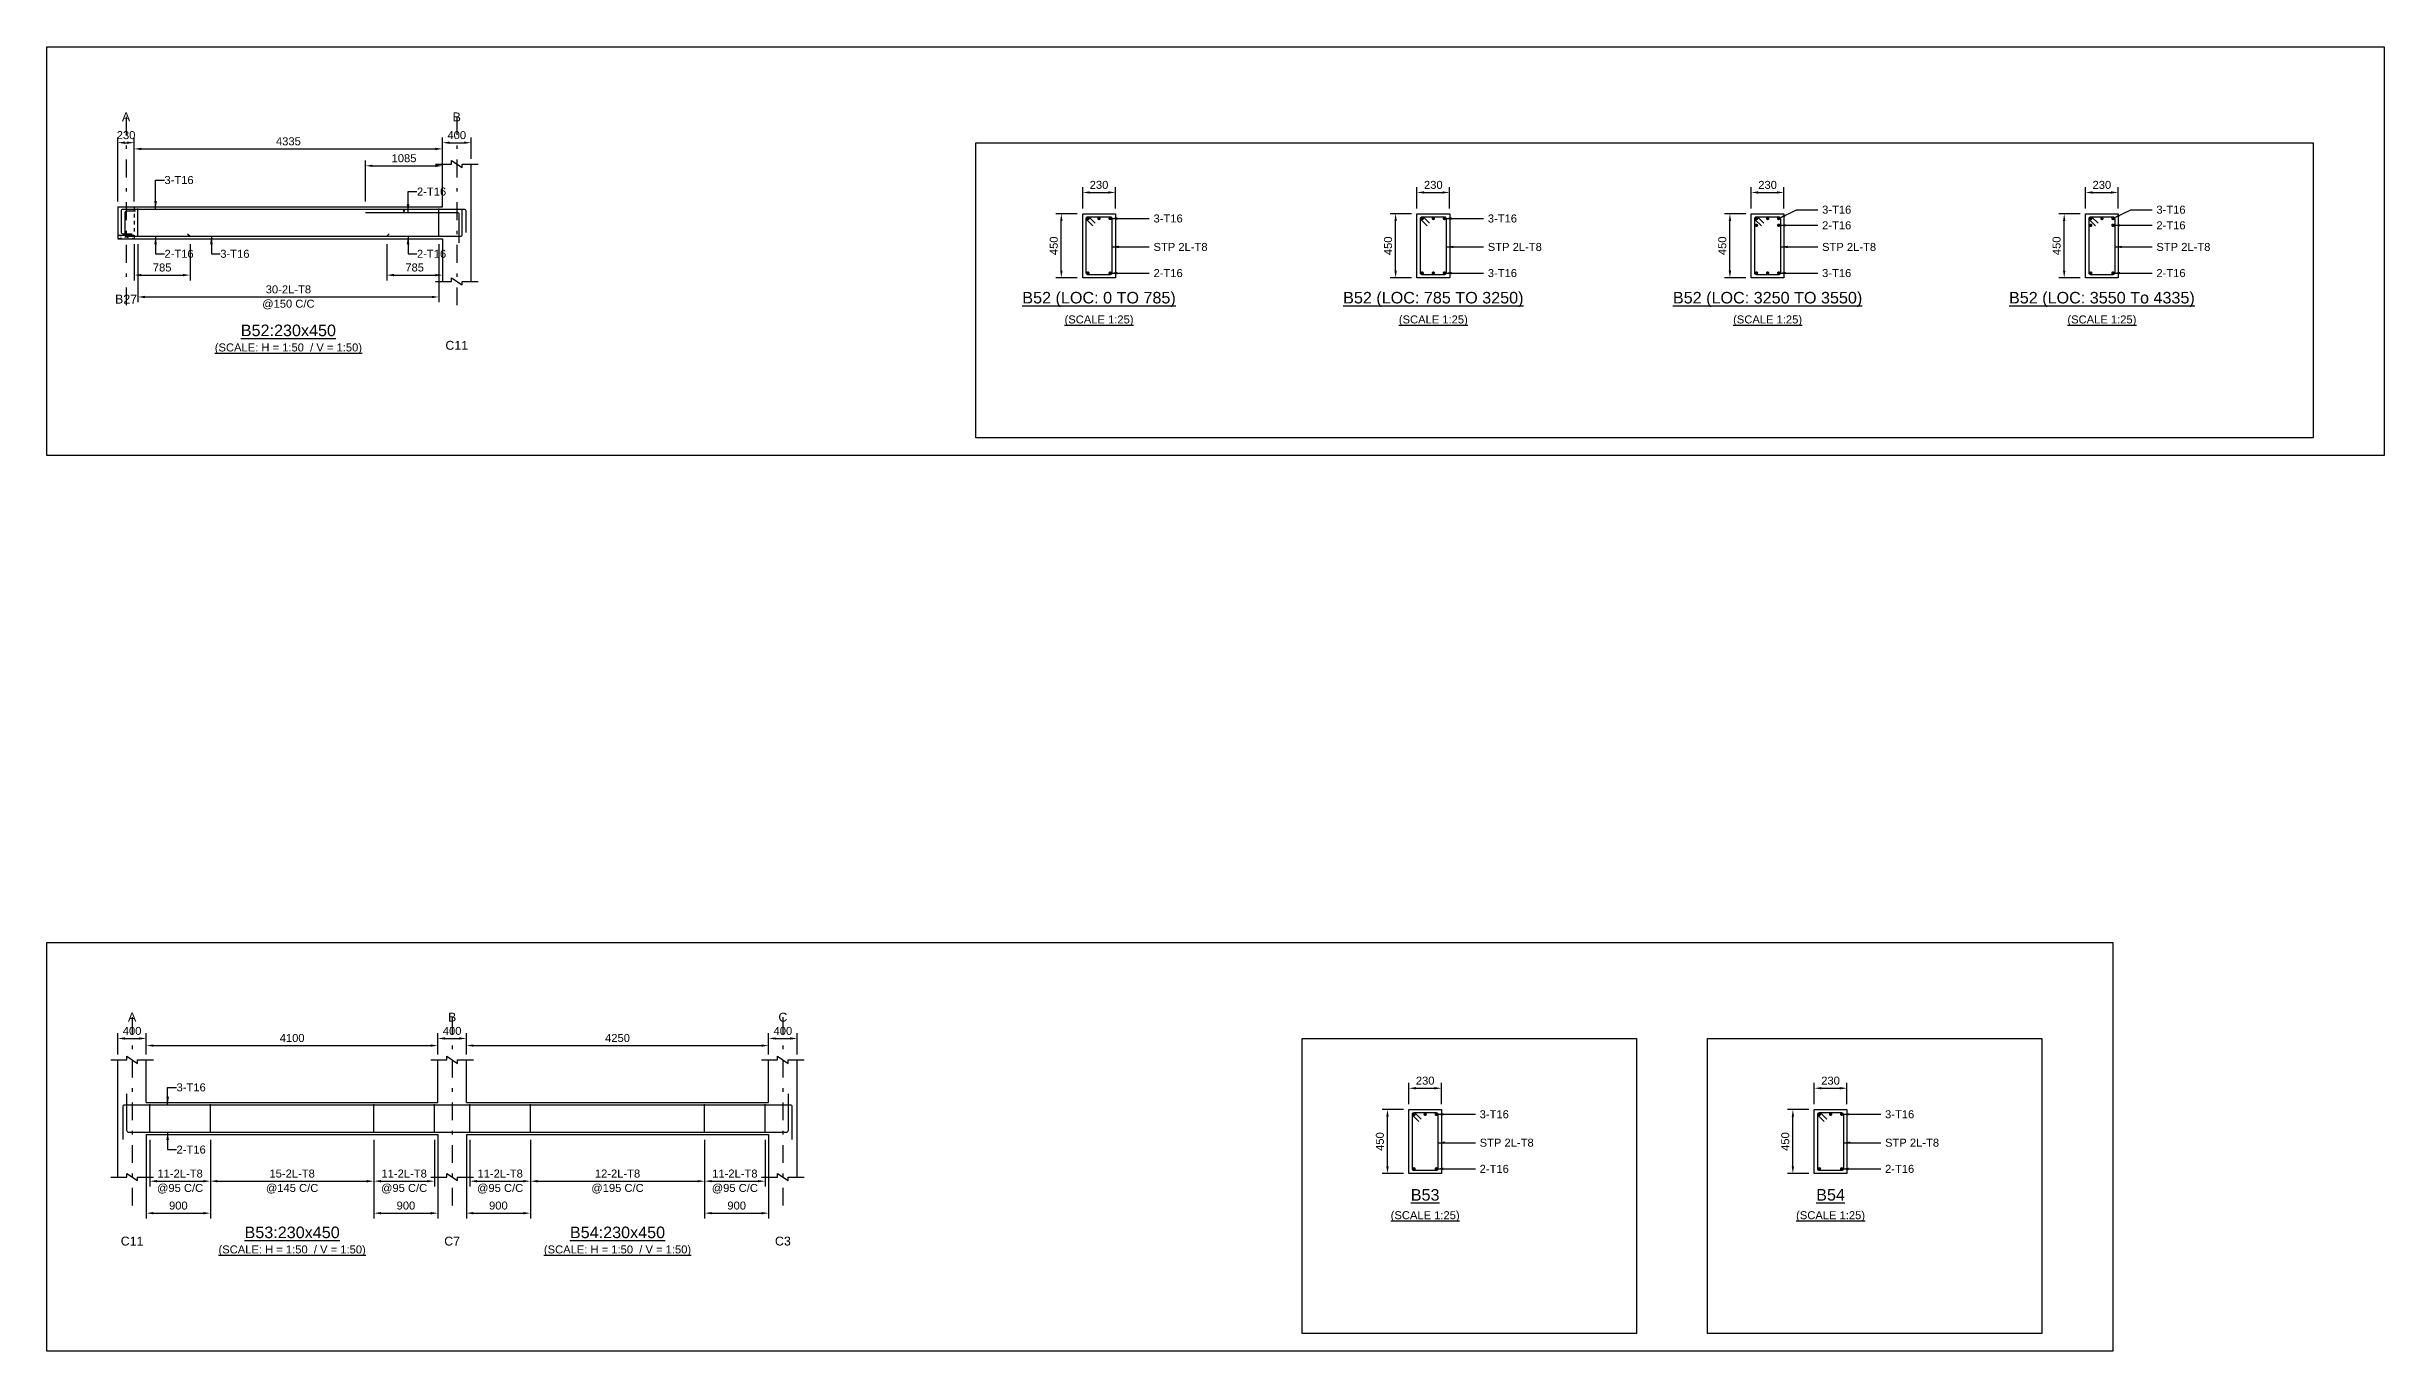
# Model space of a CAD drawing. Header units: inches. Extents: x -2000 to 143800, y -765100 to 3300.
# Drawn here: x -2000 to 63730, y -664100 to -627400 of the extents above; entities that cross this region are included whole.
import ezdxf
from ezdxf.enums import TextEntityAlignment as Align

# ---------------------------------------------------------------- set-up
doc = ezdxf.new("R2010")
doc.units = ezdxf.units.IN
doc.header["$LTSCALE"] = 1000
doc.header["$MEASUREMENT"] = 0
doc.linetypes.add('SCCenter', pattern=[1.2, 0.5, -0.3, 0.1, -0.3])
doc.linetypes.add('SCHidden', pattern=[0.2, 0.1, -0.1])
for name, color, linetype in [('Concrete Line', 2, 'Continuous'), ('Cut Line', 31, 'Continuous'), ('Dimension', 31, 'Continuous'), ('Grid', 8, 'Continuous'), ('Labels', 4, 'Continuous'), ('Labels_Support', 4, 'Continuous'), ('Link', 225, 'Continuous'), ('Reinforcement', 4, 'Continuous'), ('Schedule Border', 60, 'Continuous'), ('Spacer', 4, 'Continuous'), ('Text', 31, 'Continuous'), ('Text_Scale', 31, 'Continuous')]:
    doc.layers.add(name, color=color, linetype=linetype)
doc.styles.add('SC-SansSerif', font='SansSerif')
doc.styles.get("Standard").update_dxf_attribs({"font": 'txt.shx'})
doc.dimstyles.new('SCBBSDimStyl', dxfattribs={"dimtxt": 225, "dimasz": 200, "dimexe": 150, "dimexo": 150, "dimgap": 100, "dimtad": 1, "dimtoh": 1, "dimdec": 0, "dimzin": 0, "dimdsep": 46, "dimtxsty": 'SC-SansSerif', "dimcen": 0.09, "dimclrd": 8, "dimclre": 8, "dimclrt": 31, "dimadec": 0, "dimazin": 0, "dimtfac": 1, "dimtdec": 0, "dimtix": 1, "dimtofl": 0, "dimtmove": 0, "dimatfit": 3, "dimfxl": 1, "dimtolj": 1, "dimtzin": 0, "dimarcsym": 0})
doc.dimstyles.get("Standard").update_dxf_attribs({"dimtxt": 0.18, "dimasz": 225, "dimexe": 0.18, "dimexo": 0.0625, "dimgap": 0.09, "dimtad": 0, "dimtih": 1, "dimtoh": 1, "dimdec": 4, "dimzin": 0, "dimdsep": 46, "dimtxsty": 'Standard', "dimcen": 0.09, "dimadec": 0, "dimazin": 0, "dimtfac": 1, "dimtdec": 4, "dimtofl": 0, "dimtmove": 0, "dimatfit": 3, "dimfxl": 1, "dimtolj": 1, "dimtzin": 0, "dimarcsym": 0})

# ---------------------------------------------------------------- blocks, each defined once
blk = doc.blocks.new('*D443')
at = {"color": 8, "linetype": 'ByBlock', "lineweight": -2}
for p, q in [((560, -632950), (560, -634590)), ((9030, -632950), (9030, -634590)), ((760, -634440), (8830, -634440))]:
    blk.add_line(p, q, dxfattribs=at)
at = {"color": 8}
for points in [[(560, -634440), (760, -634407), (760, -634473)], [(9030, -634440), (8830, -634473), (8830, -634407)]]:
    blk.add_solid(points, dxfattribs=at)
at = {"layer": 'DEFPOINTS', "color": 31}
for p in [(560, -632800), (9030, -632800), (560, -634440)]:
    blk.add_point(p, dxfattribs=at)
at = {"color": 31, "char_height": 225, "attachment_point": 5, "style": 'SC-SansSerif'}
for s, insert in [('\\A1;30-2L-T8', (4795, -634228)), ('\\A1;@150 C/C', (4795, -634652))]:
    blk.add_mtext(s, dxfattribs=dict(at, insert=insert))
blk = doc.blocks.new('*D444')
at = {"color": 8, "linetype": 'ByBlock', "lineweight": -2}
for p, q in [((6960, -631750), (6960, -630600)), ((7160, -630750), (8930, -630750)), ((9130, -631750), (9130, -630600))]:
    blk.add_line(p, q, dxfattribs=at)
at = {"color": 8}
for points in [[(6960, -630750), (7160, -630717), (7160, -630783)], [(9130, -630750), (8930, -630783), (8930, -630717)]]:
    blk.add_solid(points, dxfattribs=at)
at = {"layer": 'DEFPOINTS', "color": 31}
for p in [(6960, -630750), (6960, -631900), (9130, -631900)]:
    blk.add_point(p, dxfattribs=at)
at = {"color": 31, "insert": (8046, -630538), "char_height": 225, "attachment_point": 5, "style": 'SC-SansSerif'}
blk.add_mtext('\\A1;1085', dxfattribs=at)
blk = doc.blocks.new('*D445')
at = {"color": 8, "linetype": 'ByBlock', "lineweight": -2}
for p, q in [((460, -632950), (460, -633975)), ((2030, -632950), (2030, -633975)), ((660, -633825), (1830, -633825))]:
    blk.add_line(p, q, dxfattribs=at)
at = {"color": 8}
for points in [[(460, -633825), (660, -633792), (660, -633858)], [(2030, -633825), (1830, -633858), (1830, -633792)]]:
    blk.add_solid(points, dxfattribs=at)
at = {"layer": 'DEFPOINTS', "color": 31}
for p in [(460, -632800), (2030, -632800), (460, -633825)]:
    blk.add_point(p, dxfattribs=at)
at = {"color": 31, "insert": (1245, -633612), "char_height": 225, "attachment_point": 5, "style": 'SC-SansSerif'}
blk.add_mtext('\\A1;785', dxfattribs=at)
blk = doc.blocks.new('*D446')
at = {"color": 8, "linetype": 'ByBlock', "lineweight": -2}
for p, q in [((7560, -632950), (7560, -633975)), ((9130, -632950), (9130, -633975)), ((7760, -633825), (8930, -633825))]:
    blk.add_line(p, q, dxfattribs=at)
at = {"color": 8}
for points in [[(7560, -633825), (7760, -633792), (7760, -633858)], [(9130, -633825), (8930, -633858), (8930, -633792)]]:
    blk.add_solid(points, dxfattribs=at)
at = {"layer": 'DEFPOINTS', "color": 31}
for p in [(7560, -632800), (9130, -632800), (7560, -633825)]:
    blk.add_point(p, dxfattribs=at)
at = {"color": 31, "insert": (8345, -633612), "char_height": 225, "attachment_point": 5, "style": 'SC-SansSerif'}
blk.add_mtext('\\A1;785', dxfattribs=at)
blk = doc.blocks.new('*D447')
at = {"color": 8, "linetype": 'ByBlock', "lineweight": -2}
for p, q in [((27130, -631950), (27130, -631350)), ((27330, -631500), (27850, -631500)), ((28050, -631950), (28050, -631350))]:
    blk.add_line(p, q, dxfattribs=at)
at = {"color": 8}
for points in [[(27130, -631500), (27330, -631467), (27330, -631533)], [(28050, -631500), (27850, -631533), (27850, -631467)]]:
    blk.add_solid(points, dxfattribs=at)
at = {"layer": 'DEFPOINTS', "color": 31}
for p in [(27130, -631500), (27130, -632100), (28050, -632100)]:
    blk.add_point(p, dxfattribs=at)
at = {"color": 31, "insert": (27590, -631288), "char_height": 225, "attachment_point": 5, "style": 'SC-SansSerif'}
blk.add_mtext('\\A1;230', dxfattribs=at)
blk = doc.blocks.new('*D448')
at = {"color": 8, "linetype": 'ByBlock', "lineweight": -2}
for p, q in [((26980, -632100), (26380, -632100)), ((26530, -633700), (26530, -632300)), ((26980, -633900), (26380, -633900))]:
    blk.add_line(p, q, dxfattribs=at)
at = {"color": 8}
for points in [[(26530, -632100), (26564, -632300), (26497, -632300)], [(26530, -633900), (26497, -633700), (26564, -633700)]]:
    blk.add_solid(points, dxfattribs=at)
at = {"layer": 'DEFPOINTS', "color": 31}
for p in [(27130, -632100), (26530, -633900), (27130, -633900)]:
    blk.add_point(p, dxfattribs=at)
at = {"color": 31, "insert": (26318, -633000), "char_height": 225, "attachment_point": 5, "rotation": 90, "style": 'SC-SansSerif'}
blk.add_mtext('\\A1;450', dxfattribs=at)
blk = doc.blocks.new('*D449')
at = {"color": 8, "linetype": 'ByBlock', "lineweight": -2}
for p, q in [((36530, -631950), (36530, -631350)), ((36730, -631500), (37250, -631500)), ((37450, -631950), (37450, -631350))]:
    blk.add_line(p, q, dxfattribs=at)
at = {"color": 8}
for points in [[(36530, -631500), (36730, -631467), (36730, -631533)], [(37450, -631500), (37250, -631533), (37250, -631467)]]:
    blk.add_solid(points, dxfattribs=at)
at = {"layer": 'DEFPOINTS', "color": 31}
for p in [(36530, -631500), (36530, -632100), (37450, -632100)]:
    blk.add_point(p, dxfattribs=at)
at = {"color": 31, "insert": (36990, -631288), "char_height": 225, "attachment_point": 5, "style": 'SC-SansSerif'}
blk.add_mtext('\\A1;230', dxfattribs=at)
blk = doc.blocks.new('*D450')
at = {"color": 8, "linetype": 'ByBlock', "lineweight": -2}
for p, q in [((36380, -632100), (35780, -632100)), ((35930, -633700), (35930, -632300)), ((36380, -633900), (35780, -633900))]:
    blk.add_line(p, q, dxfattribs=at)
at = {"color": 8}
for points in [[(35930, -632100), (35964, -632300), (35897, -632300)], [(35930, -633900), (35897, -633700), (35964, -633700)]]:
    blk.add_solid(points, dxfattribs=at)
at = {"layer": 'DEFPOINTS', "color": 31}
for p in [(36530, -632100), (35930, -633900), (36530, -633900)]:
    blk.add_point(p, dxfattribs=at)
at = {"color": 31, "insert": (35718, -633000), "char_height": 225, "attachment_point": 5, "rotation": 90, "style": 'SC-SansSerif'}
blk.add_mtext('\\A1;450', dxfattribs=at)
blk = doc.blocks.new('*D451')
at = {"color": 8, "linetype": 'ByBlock', "lineweight": -2}
for p, q in [((45930, -631950), (45930, -631350)), ((46130, -631500), (46650, -631500)), ((46850, -631950), (46850, -631350))]:
    blk.add_line(p, q, dxfattribs=at)
at = {"color": 8}
for points in [[(45930, -631500), (46130, -631467), (46130, -631533)], [(46850, -631500), (46650, -631533), (46650, -631467)]]:
    blk.add_solid(points, dxfattribs=at)
at = {"layer": 'DEFPOINTS', "color": 31}
for p in [(45930, -631500), (45930, -632100), (46850, -632100)]:
    blk.add_point(p, dxfattribs=at)
at = {"color": 31, "insert": (46390, -631288), "char_height": 225, "attachment_point": 5, "style": 'SC-SansSerif'}
blk.add_mtext('\\A1;230', dxfattribs=at)
blk = doc.blocks.new('*D452')
at = {"color": 8, "linetype": 'ByBlock', "lineweight": -2}
for p, q in [((45780, -632100), (45180, -632100)), ((45330, -633700), (45330, -632300)), ((45780, -633900), (45180, -633900))]:
    blk.add_line(p, q, dxfattribs=at)
at = {"color": 8}
for points in [[(45330, -632100), (45364, -632300), (45297, -632300)], [(45330, -633900), (45297, -633700), (45364, -633700)]]:
    blk.add_solid(points, dxfattribs=at)
at = {"layer": 'DEFPOINTS', "color": 31}
for p in [(45930, -632100), (45330, -633900), (45930, -633900)]:
    blk.add_point(p, dxfattribs=at)
at = {"color": 31, "insert": (45118, -633000), "char_height": 225, "attachment_point": 5, "rotation": 90, "style": 'SC-SansSerif'}
blk.add_mtext('\\A1;450', dxfattribs=at)
blk = doc.blocks.new('*D453')
at = {"color": 8, "linetype": 'ByBlock', "lineweight": -2}
for p, q in [((55330, -631950), (55330, -631350)), ((55530, -631500), (56050, -631500)), ((56250, -631950), (56250, -631350))]:
    blk.add_line(p, q, dxfattribs=at)
at = {"color": 8}
for points in [[(55330, -631500), (55530, -631467), (55530, -631533)], [(56250, -631500), (56050, -631533), (56050, -631467)]]:
    blk.add_solid(points, dxfattribs=at)
at = {"layer": 'DEFPOINTS', "color": 31}
for p in [(55330, -631500), (55330, -632100), (56250, -632100)]:
    blk.add_point(p, dxfattribs=at)
at = {"color": 31, "insert": (55790, -631288), "char_height": 225, "attachment_point": 5, "style": 'SC-SansSerif'}
blk.add_mtext('\\A1;230', dxfattribs=at)
blk = doc.blocks.new('*D454')
at = {"color": 8, "linetype": 'ByBlock', "lineweight": -2}
for p, q in [((55180, -632100), (54580, -632100)), ((54730, -633700), (54730, -632300)), ((55180, -633900), (54580, -633900))]:
    blk.add_line(p, q, dxfattribs=at)
at = {"color": 8}
for points in [[(54730, -632100), (54764, -632300), (54697, -632300)], [(54730, -633900), (54697, -633700), (54764, -633700)]]:
    blk.add_solid(points, dxfattribs=at)
at = {"layer": 'DEFPOINTS', "color": 31}
for p in [(55330, -632100), (54730, -633900), (55330, -633900)]:
    blk.add_point(p, dxfattribs=at)
at = {"color": 31, "insert": (54518, -633000), "char_height": 225, "attachment_point": 5, "rotation": 90, "style": 'SC-SansSerif'}
blk.add_mtext('\\A1;450', dxfattribs=at)
blk = doc.blocks.new('*D455')
at = {"color": 8, "linetype": 'ByBlock', "lineweight": -2}
for p, q in [((460, -631750), (460, -630125)), ((660, -630275), (8930, -630275)), ((9130, -630550), (9130, -630125))]:
    blk.add_line(p, q, dxfattribs=at)
at = {"color": 8}
for points in [[(460, -630275), (660, -630242), (660, -630308)], [(9130, -630275), (8930, -630308), (8930, -630242)]]:
    blk.add_solid(points, dxfattribs=at)
at = {"layer": 'DEFPOINTS', "color": 31}
for p in [(460, -630275), (9130, -630700), (460, -631900)]:
    blk.add_point(p, dxfattribs=at)
at = {"color": 31, "insert": (4795, -630062), "char_height": 225, "attachment_point": 5, "style": 'SC-SansSerif'}
blk.add_mtext('\\A1;4335', dxfattribs=at)
blk = doc.blocks.new('*D456')
at = {"color": 8, "linetype": 'ByBlock', "lineweight": -2}
for p, q in [((0, -631750), (0, -629950)), ((200, -630100), (260, -630100)), ((460, -630550), (460, -629950))]:
    blk.add_line(p, q, dxfattribs=at)
at = {"color": 8}
for points in [[(0, -630100), (200, -630067), (200, -630133)], [(460, -630100), (260, -630133), (260, -630067)]]:
    blk.add_solid(points, dxfattribs=at)
at = {"layer": 'DEFPOINTS', "color": 31}
for p in [(0, -630100), (460, -630700), (0, -631900)]:
    blk.add_point(p, dxfattribs=at)
at = {"color": 31, "insert": (230, -629888), "char_height": 225, "attachment_point": 5, "style": 'SC-SansSerif'}
blk.add_mtext('\\A1;230', dxfattribs=at)
blk = doc.blocks.new('*D457')
at = {"color": 8, "linetype": 'ByBlock', "lineweight": -2}
for p, q in [((9130, -631750), (9130, -629950)), ((9330, -630100), (9730, -630100)), ((9930, -630550), (9930, -629950))]:
    blk.add_line(p, q, dxfattribs=at)
at = {"color": 8}
for points in [[(9130, -630100), (9330, -630067), (9330, -630133)], [(9930, -630100), (9730, -630133), (9730, -630067)]]:
    blk.add_solid(points, dxfattribs=at)
at = {"layer": 'DEFPOINTS', "color": 31}
for p in [(9130, -630100), (9930, -630700), (9130, -631900)]:
    blk.add_point(p, dxfattribs=at)
at = {"color": 31, "insert": (9530, -629888), "char_height": 225, "attachment_point": 5, "style": 'SC-SansSerif'}
blk.add_mtext('\\A1;400', dxfattribs=at)
blk = doc.blocks.new('*D458')
at = {"color": 8, "linetype": 'ByBlock', "lineweight": -2}
for p, q in [((900, -658150), (900, -659465)), ((2600, -658150), (2600, -659465)), ((1100, -659315), (2400, -659315))]:
    blk.add_line(p, q, dxfattribs=at)
at = {"color": 8}
for points in [[(900, -659315), (1100, -659282), (1100, -659348)], [(2600, -659315), (2400, -659348), (2400, -659282)]]:
    blk.add_solid(points, dxfattribs=at)
at = {"layer": 'DEFPOINTS', "color": 31}
for p in [(900, -658000), (2600, -658000), (900, -659315)]:
    blk.add_point(p, dxfattribs=at)
at = {"color": 31, "char_height": 225, "attachment_point": 5, "style": 'SC-SansSerif'}
for s, insert in [('\\A1;11-2L-T8', (1750, -659102)), ('\\A1;@95 C/C', (1750, -659528))]:
    blk.add_mtext(s, dxfattribs=dict(at, insert=insert))
blk = doc.blocks.new('*D459')
at = {"color": 8, "linetype": 'ByBlock', "lineweight": -2}
for p, q in [((800, -658150), (800, -660365)), ((2600, -658150), (2600, -660365)), ((1000, -660215), (2400, -660215))]:
    blk.add_line(p, q, dxfattribs=at)
at = {"color": 8}
for points in [[(800, -660215), (1000, -660182), (1000, -660248)], [(2600, -660215), (2400, -660248), (2400, -660182)]]:
    blk.add_solid(points, dxfattribs=at)
at = {"layer": 'DEFPOINTS', "color": 31}
for p in [(800, -658000), (2600, -658000), (800, -660215)]:
    blk.add_point(p, dxfattribs=at)
at = {"color": 31, "insert": (1700, -660002), "char_height": 225, "attachment_point": 5, "style": 'SC-SansSerif'}
blk.add_mtext('\\A1;900', dxfattribs=at)
blk = doc.blocks.new('*D460')
at = {"color": 8, "linetype": 'ByBlock', "lineweight": -2}
for p, q in [((2600, -658150), (2600, -659465)), ((7200, -658150), (7200, -659465)), ((2800, -659315), (7000, -659315))]:
    blk.add_line(p, q, dxfattribs=at)
at = {"color": 8}
for points in [[(2600, -659315), (2800, -659282), (2800, -659348)], [(7200, -659315), (7000, -659348), (7000, -659282)]]:
    blk.add_solid(points, dxfattribs=at)
at = {"layer": 'DEFPOINTS', "color": 31}
for p in [(2600, -658000), (7200, -658000), (2600, -659315)]:
    blk.add_point(p, dxfattribs=at)
at = {"color": 31, "char_height": 225, "attachment_point": 5, "style": 'SC-SansSerif'}
for s, insert in [('\\A1;15-2L-T8', (4900, -659102)), ('\\A1;@145 C/C', (4900, -659528))]:
    blk.add_mtext(s, dxfattribs=dict(at, insert=insert))
blk = doc.blocks.new('*D461')
at = {"color": 8, "linetype": 'ByBlock', "lineweight": -2}
for p, q in [((7200, -658150), (7200, -659465)), ((8900, -658150), (8900, -659465)), ((7400, -659315), (8700, -659315))]:
    blk.add_line(p, q, dxfattribs=at)
at = {"color": 8}
for points in [[(7200, -659315), (7400, -659282), (7400, -659348)], [(8900, -659315), (8700, -659348), (8700, -659282)]]:
    blk.add_solid(points, dxfattribs=at)
at = {"layer": 'DEFPOINTS', "color": 31}
for p in [(7200, -658000), (8900, -658000), (7200, -659315)]:
    blk.add_point(p, dxfattribs=at)
at = {"color": 31, "char_height": 225, "attachment_point": 5, "style": 'SC-SansSerif'}
for s, insert in [('\\A1;11-2L-T8', (8050, -659102)), ('\\A1;@95 C/C', (8050, -659528))]:
    blk.add_mtext(s, dxfattribs=dict(at, insert=insert))
blk = doc.blocks.new('*D462')
at = {"color": 8, "linetype": 'ByBlock', "lineweight": -2}
for p, q in [((7200, -658150), (7200, -660365)), ((9000, -658150), (9000, -660365)), ((7400, -660215), (8800, -660215))]:
    blk.add_line(p, q, dxfattribs=at)
at = {"color": 8}
for points in [[(7200, -660215), (7400, -660182), (7400, -660248)], [(9000, -660215), (8800, -660248), (8800, -660182)]]:
    blk.add_solid(points, dxfattribs=at)
at = {"layer": 'DEFPOINTS', "color": 31}
for p in [(7200, -658000), (9000, -658000), (7200, -660215)]:
    blk.add_point(p, dxfattribs=at)
at = {"color": 31, "insert": (8100, -660002), "char_height": 225, "attachment_point": 5, "style": 'SC-SansSerif'}
blk.add_mtext('\\A1;900', dxfattribs=at)
blk = doc.blocks.new('*D463')
at = {"color": 8, "linetype": 'ByBlock', "lineweight": -2}
for p, q in [((9900, -658150), (9900, -659465)), ((11600, -658150), (11600, -659465)), ((10100, -659315), (11400, -659315))]:
    blk.add_line(p, q, dxfattribs=at)
at = {"color": 8}
for points in [[(9900, -659315), (10100, -659282), (10100, -659348)], [(11600, -659315), (11400, -659348), (11400, -659282)]]:
    blk.add_solid(points, dxfattribs=at)
at = {"layer": 'DEFPOINTS', "color": 31}
for p in [(9900, -658000), (11600, -658000), (9900, -659315)]:
    blk.add_point(p, dxfattribs=at)
at = {"color": 31, "char_height": 225, "attachment_point": 5, "style": 'SC-SansSerif'}
for s, insert in [('\\A1;11-2L-T8', (10750, -659102)), ('\\A1;@95 C/C', (10750, -659528))]:
    blk.add_mtext(s, dxfattribs=dict(at, insert=insert))
blk = doc.blocks.new('*D464')
at = {"color": 8, "linetype": 'ByBlock', "lineweight": -2}
for p, q in [((9800, -658150), (9800, -660365)), ((11600, -658150), (11600, -660365)), ((10000, -660215), (11400, -660215))]:
    blk.add_line(p, q, dxfattribs=at)
at = {"color": 8}
for points in [[(9800, -660215), (10000, -660182), (10000, -660248)], [(11600, -660215), (11400, -660248), (11400, -660182)]]:
    blk.add_solid(points, dxfattribs=at)
at = {"layer": 'DEFPOINTS', "color": 31}
for p in [(9800, -658000), (11600, -658000), (9800, -660215)]:
    blk.add_point(p, dxfattribs=at)
at = {"color": 31, "insert": (10700, -660002), "char_height": 225, "attachment_point": 5, "style": 'SC-SansSerif'}
blk.add_mtext('\\A1;900', dxfattribs=at)
blk = doc.blocks.new('*D465')
at = {"color": 8, "linetype": 'ByBlock', "lineweight": -2}
for p, q in [((11600, -658150), (11600, -659465)), ((16500, -658150), (16500, -659465)), ((11800, -659315), (16300, -659315))]:
    blk.add_line(p, q, dxfattribs=at)
at = {"color": 8}
for points in [[(11600, -659315), (11800, -659282), (11800, -659348)], [(16500, -659315), (16300, -659348), (16300, -659282)]]:
    blk.add_solid(points, dxfattribs=at)
at = {"layer": 'DEFPOINTS', "color": 31}
for p in [(11600, -658000), (16500, -658000), (11600, -659315)]:
    blk.add_point(p, dxfattribs=at)
at = {"color": 31, "char_height": 225, "attachment_point": 5, "style": 'SC-SansSerif'}
for s, insert in [('\\A1;12-2L-T8', (14050, -659102)), ('\\A1;@195 C/C', (14050, -659528))]:
    blk.add_mtext(s, dxfattribs=dict(at, insert=insert))
blk = doc.blocks.new('*D466')
at = {"color": 8, "linetype": 'ByBlock', "lineweight": -2}
for p, q in [((16500, -658150), (16500, -659465)), ((18200, -658150), (18200, -659465)), ((16700, -659315), (18000, -659315))]:
    blk.add_line(p, q, dxfattribs=at)
at = {"color": 8}
for points in [[(16500, -659315), (16700, -659282), (16700, -659348)], [(18200, -659315), (18000, -659348), (18000, -659282)]]:
    blk.add_solid(points, dxfattribs=at)
at = {"layer": 'DEFPOINTS', "color": 31}
for p in [(16500, -658000), (18200, -658000), (16500, -659315)]:
    blk.add_point(p, dxfattribs=at)
at = {"color": 31, "char_height": 225, "attachment_point": 5, "style": 'SC-SansSerif'}
for s, insert in [('\\A1;11-2L-T8', (17350, -659102)), ('\\A1;@95 C/C', (17350, -659528))]:
    blk.add_mtext(s, dxfattribs=dict(at, insert=insert))
blk = doc.blocks.new('*D467')
at = {"color": 8, "linetype": 'ByBlock', "lineweight": -2}
for p, q in [((16500, -658150), (16500, -660365)), ((18300, -658150), (18300, -660365)), ((16700, -660215), (18100, -660215))]:
    blk.add_line(p, q, dxfattribs=at)
at = {"color": 8}
for points in [[(16500, -660215), (16700, -660182), (16700, -660248)], [(18300, -660215), (18100, -660248), (18100, -660182)]]:
    blk.add_solid(points, dxfattribs=at)
at = {"layer": 'DEFPOINTS', "color": 31}
for p in [(16500, -658000), (18300, -658000), (16500, -660215)]:
    blk.add_point(p, dxfattribs=at)
at = {"color": 31, "insert": (17400, -660002), "char_height": 225, "attachment_point": 5, "style": 'SC-SansSerif'}
blk.add_mtext('\\A1;900', dxfattribs=at)
blk = doc.blocks.new('*D468')
at = {"color": 8, "linetype": 'ByBlock', "lineweight": -2}
for p, q in [((36301, -657150), (36301, -656550)), ((37221, -657150), (37221, -656550)), ((36501, -656700), (37021, -656700))]:
    blk.add_line(p, q, dxfattribs=at)
at = {"color": 8}
for points in [[(36301, -656700), (36501, -656667), (36501, -656733)], [(37221, -656700), (37021, -656733), (37021, -656667)]]:
    blk.add_solid(points, dxfattribs=at)
at = {"layer": 'DEFPOINTS', "color": 31}
for p in [(36301, -656700), (36301, -657300), (37221, -657300)]:
    blk.add_point(p, dxfattribs=at)
at = {"color": 31, "insert": (36761, -656488), "char_height": 225, "attachment_point": 5, "style": 'SC-SansSerif'}
blk.add_mtext('\\A1;230', dxfattribs=at)
blk = doc.blocks.new('*D469')
at = {"color": 8, "linetype": 'ByBlock', "lineweight": -2}
for p, q in [((36151, -657300), (35551, -657300)), ((35701, -658900), (35701, -657500)), ((36151, -659100), (35551, -659100))]:
    blk.add_line(p, q, dxfattribs=at)
at = {"color": 8}
for points in [[(35701, -657300), (35734, -657500), (35668, -657500)], [(35701, -659100), (35668, -658900), (35734, -658900)]]:
    blk.add_solid(points, dxfattribs=at)
at = {"layer": 'DEFPOINTS', "color": 31}
for p in [(36301, -657300), (35701, -659100), (36301, -659100)]:
    blk.add_point(p, dxfattribs=at)
at = {"color": 31, "insert": (35488, -658200), "char_height": 225, "attachment_point": 5, "rotation": 90, "style": 'SC-SansSerif'}
blk.add_mtext('\\A1;450', dxfattribs=at)
blk = doc.blocks.new('*D470')
at = {"color": 8, "linetype": 'ByBlock', "lineweight": -2}
for p, q in [((47701, -657150), (47701, -656550)), ((48621, -657150), (48621, -656550)), ((47901, -656700), (48421, -656700))]:
    blk.add_line(p, q, dxfattribs=at)
at = {"color": 8}
for points in [[(47701, -656700), (47901, -656667), (47901, -656733)], [(48621, -656700), (48421, -656733), (48421, -656667)]]:
    blk.add_solid(points, dxfattribs=at)
at = {"layer": 'DEFPOINTS', "color": 31}
for p in [(47701, -656700), (47701, -657300), (48621, -657300)]:
    blk.add_point(p, dxfattribs=at)
at = {"color": 31, "insert": (48161, -656488), "char_height": 225, "attachment_point": 5, "style": 'SC-SansSerif'}
blk.add_mtext('\\A1;230', dxfattribs=at)
blk = doc.blocks.new('*D471')
at = {"color": 8, "linetype": 'ByBlock', "lineweight": -2}
for p, q in [((47551, -657300), (46951, -657300)), ((47101, -658900), (47101, -657500)), ((47551, -659100), (46951, -659100))]:
    blk.add_line(p, q, dxfattribs=at)
at = {"color": 8}
for points in [[(47101, -657300), (47134, -657500), (47068, -657500)], [(47101, -659100), (47068, -658900), (47134, -658900)]]:
    blk.add_solid(points, dxfattribs=at)
at = {"layer": 'DEFPOINTS', "color": 31}
for p in [(47701, -657300), (47101, -659100), (47701, -659100)]:
    blk.add_point(p, dxfattribs=at)
at = {"color": 31, "insert": (46888, -658200), "char_height": 225, "attachment_point": 5, "rotation": 90, "style": 'SC-SansSerif'}
blk.add_mtext('\\A1;450', dxfattribs=at)
blk = doc.blocks.new('*D472')
at = {"color": 8, "linetype": 'ByBlock', "lineweight": -2}
for p, q in [((800, -655750), (800, -655350)), ((1000, -655500), (8800, -655500)), ((9000, -655750), (9000, -655350))]:
    blk.add_line(p, q, dxfattribs=at)
at = {"color": 8}
for points in [[(800, -655500), (1000, -655467), (1000, -655533)], [(9000, -655500), (8800, -655533), (8800, -655467)]]:
    blk.add_solid(points, dxfattribs=at)
at = {"layer": 'DEFPOINTS', "color": 31}
for p in [(800, -655500), (800, -655900), (9000, -655900)]:
    blk.add_point(p, dxfattribs=at)
at = {"color": 31, "insert": (4900, -655288), "char_height": 225, "attachment_point": 5, "style": 'SC-SansSerif'}
blk.add_mtext('\\A1;4100', dxfattribs=at)
blk = doc.blocks.new('*D473')
at = {"color": 8, "linetype": 'ByBlock', "lineweight": -2}
for p, q in [((9800, -655750), (9800, -655350)), ((10000, -655500), (18100, -655500)), ((18300, -655750), (18300, -655350))]:
    blk.add_line(p, q, dxfattribs=at)
at = {"color": 8}
for points in [[(9800, -655500), (10000, -655467), (10000, -655533)], [(18300, -655500), (18100, -655533), (18100, -655467)]]:
    blk.add_solid(points, dxfattribs=at)
at = {"layer": 'DEFPOINTS', "color": 31}
for p in [(9800, -655500), (9800, -655900), (18300, -655900)]:
    blk.add_point(p, dxfattribs=at)
at = {"color": 31, "insert": (14050, -655288), "char_height": 225, "attachment_point": 5, "style": 'SC-SansSerif'}
blk.add_mtext('\\A1;4250', dxfattribs=at)
blk = doc.blocks.new('*D474')
at = {"color": 8, "linetype": 'ByBlock', "lineweight": -2}
for p, q in [((0, -655750), (0, -655150)), ((200, -655300), (600, -655300)), ((800, -655750), (800, -655150))]:
    blk.add_line(p, q, dxfattribs=at)
at = {"color": 8}
for points in [[(0, -655300), (200, -655267), (200, -655333)], [(800, -655300), (600, -655333), (600, -655267)]]:
    blk.add_solid(points, dxfattribs=at)
at = {"layer": 'DEFPOINTS', "color": 31}
for p in [(0, -655300), (0, -655900), (800, -655900)]:
    blk.add_point(p, dxfattribs=at)
at = {"color": 31, "insert": (400, -655088), "char_height": 225, "attachment_point": 5, "style": 'SC-SansSerif'}
blk.add_mtext('\\A1;400', dxfattribs=at)
blk = doc.blocks.new('*D475')
at = {"color": 8, "linetype": 'ByBlock', "lineweight": -2}
for p, q in [((9000, -655750), (9000, -655150)), ((9200, -655300), (9600, -655300)), ((9800, -655750), (9800, -655150))]:
    blk.add_line(p, q, dxfattribs=at)
at = {"color": 8}
for points in [[(9000, -655300), (9200, -655267), (9200, -655333)], [(9800, -655300), (9600, -655333), (9600, -655267)]]:
    blk.add_solid(points, dxfattribs=at)
at = {"layer": 'DEFPOINTS', "color": 31}
for p in [(9000, -655300), (9000, -655900), (9800, -655900)]:
    blk.add_point(p, dxfattribs=at)
at = {"color": 31, "insert": (9400, -655088), "char_height": 225, "attachment_point": 5, "style": 'SC-SansSerif'}
blk.add_mtext('\\A1;400', dxfattribs=at)
blk = doc.blocks.new('*D476')
at = {"color": 8, "linetype": 'ByBlock', "lineweight": -2}
for p, q in [((18300, -655750), (18300, -655150)), ((18500, -655300), (18900, -655300)), ((19100, -655750), (19100, -655150))]:
    blk.add_line(p, q, dxfattribs=at)
at = {"color": 8}
for points in [[(18300, -655300), (18500, -655267), (18500, -655333)], [(19100, -655300), (18900, -655333), (18900, -655267)]]:
    blk.add_solid(points, dxfattribs=at)
at = {"layer": 'DEFPOINTS', "color": 31}
for p in [(18300, -655300), (18300, -655900), (19100, -655900)]:
    blk.add_point(p, dxfattribs=at)
at = {"color": 31, "insert": (18700, -655088), "char_height": 225, "attachment_point": 5, "style": 'SC-SansSerif'}
blk.add_mtext('\\A1;400', dxfattribs=at)

msp = doc.modelspace()

# ---------------------------------------------------------------- linework, layer by layer
at = {"layer": 'Concrete Line'}
for p, q in [((9130, -631900), (9130, -630700)), ((9930, -634000), (9930, -630700)), ((9130, -632800), (9130, -634000)), ((0, -659200), (0, -655900)), ((800, -657100), (800, -655900)), ((9000, -657100), (9000, -655900)), ((9800, -657100), (9800, -655900)), ((18300, -657100), (18300, -655900)), ((19100, -659200), (19100, -655900)), ((800, -658000), (800, -659200)), ((9000, -658000), (9000, -659200)), ((9800, -658000), (9800, -659200)), ((18300, -658000), (18300, -659200))]:
    msp.add_line(p, q, dxfattribs=at)
for points in [[(0, -631900), (460, -631900)], [(0, -631900), (0, -632700)], [(460, -631900), (9130, -631900)], [(0, -632700), (460, -632700)], [(0, -632700), (0, -632800)], [(0, -632800), (460, -632800)], [(460, -632800), (9130, -632800)], [(800, -657100), (9000, -657100)], [(9800, -657100), (18300, -657100)], [(800, -658000), (9000, -658000)], [(9800, -658000), (18300, -658000)]]:
    msp.add_lwpolyline(points, dxfattribs=at)
at = {"layer": 'Concrete Line', "color": 8, "linetype": 'SCHidden'}
msp.add_lwpolyline([(460, -631900), (460, -632800)], dxfattribs=at)
at = {"layer": 'Concrete Line'}
for points in [[(27130.5, -632100), (28050.5, -632100), (28050.5, -633900), (27130.5, -633900)], [(36530.5, -632100), (37450.5, -632100), (37450.5, -633900), (36530.5, -633900)], [(45930.5, -632100), (46850.5, -632100), (46850.5, -633900), (45930.5, -633900)], [(55330.5, -632100), (56250.5, -632100), (56250.5, -633900), (55330.5, -633900)], [(36301, -657300), (37221, -657300), (37221, -659100), (36301, -659100)], [(47701, -657300), (48621, -657300), (48621, -659100), (47701, -659100)]]:
    msp.add_lwpolyline(points, close=True, dxfattribs=at)
at = {"layer": 'Concrete Line', "linetype": 'SCHidden'}
for points in [[(0, -632700), (460, -632800)], [(0, -632800), (460, -632700)]]:
    msp.add_lwpolyline(points, dxfattribs=at)
at = {"layer": 'Cut Line'}
for points in [[(8930, -630700), (9380, -630700), (9380, -630600), (9680, -630800), (9680, -630700), (10130, -630700)], [(8930, -634000), (9380, -634000), (9380, -633900), (9680, -634100), (9680, -634000), (10130, -634000)], [(-200, -655900), (250, -655900), (250, -655800), (550, -656000), (550, -655900), (1000, -655900)], [(8800, -655900), (9250, -655900), (9250, -655800), (9550, -656000), (9550, -655900), (10000, -655900)], [(18100, -655900), (18550, -655900), (18550, -655800), (18850, -656000), (18850, -655900), (19300, -655900)], [(-200, -659200), (250, -659200), (250, -659100), (550, -659300), (550, -659200), (1000, -659200)], [(8800, -659200), (9250, -659200), (9250, -659100), (9550, -659300), (9550, -659200), (10000, -659200)], [(18100, -659200), (18550, -659200), (18550, -659100), (18850, -659300), (18850, -659200), (19300, -659200)]]:
    msp.add_lwpolyline(points, dxfattribs=at)
at = {"layer": 'Grid', "linetype": 'SCCenter'}
for p, q in [((230, -629375), (230, -634800)), ((9530, -629375), (9530, -634800)), ((400, -654700), (400, -660000)), ((9400, -654700), (9400, -660000)), ((18700, -654700), (18700, -660000))]:
    msp.add_line(p, q, dxfattribs=at)
at = {"layer": 'Grid'}
for centre in [(230, -629375), (9530, -629375), (400, -654700), (9400, -654700), (18700, -654700)]:
    msp.add_circle(centre, 0, dxfattribs=at)
at = {"layer": 'Link'}
for p, q in [((560, -632750), (560, -631950)), ((9030, -632750), (9030, -631950)), ((900, -657950), (900, -657150)), ((2600, -657950), (2600, -657150)), ((7200, -657950), (7200, -657150)), ((8900, -657950), (8900, -657150)), ((9900, -657950), (9900, -657150)), ((11600, -657950), (11600, -657150)), ((16500, -657950), (16500, -657150)), ((18200, -657950), (18200, -657150))]:
    msp.add_line(p, q, dxfattribs=at)
for points in [[(27414.3, -632435.6), (27244.6, -632265.9, -0.6681786), (27278.5, -632184), (27902.5, -632184, -0.4142136), (27950.5, -632232), (27950.5, -633768, -0.4142136), (27902.5, -633816), (27278.5, -633816, -0.4142136), (27230.5, -633768), (27230.5, -632232, -0.6681786), (27312.4, -632198.1), (27482.1, -632367.8)], [(36814.3, -632435.6), (36644.6, -632265.9, -0.6681786), (36678.5, -632184), (37302.5, -632184, -0.4142136), (37350.5, -632232), (37350.5, -633768, -0.4142136), (37302.5, -633816), (36678.5, -633816, -0.4142136), (36630.5, -633768), (36630.5, -632232, -0.6681786), (36712.4, -632198.1), (36882.1, -632367.8)], [(46214.3, -632435.6), (46044.6, -632265.9, -0.6681786), (46078.5, -632184), (46702.5, -632184, -0.4142136), (46750.5, -632232), (46750.5, -633768, -0.4142136), (46702.5, -633816), (46078.5, -633816, -0.4142136), (46030.5, -633768), (46030.5, -632232, -0.6681786), (46112.4, -632198.1), (46282.1, -632367.8)], [(55614.3, -632435.6), (55444.6, -632265.9, -0.6681786), (55478.5, -632184), (56102.5, -632184, -0.4142136), (56150.5, -632232), (56150.5, -633768, -0.4142136), (56102.5, -633816), (55478.5, -633816, -0.4142136), (55430.5, -633768), (55430.5, -632232, -0.6681786), (55512.4, -632198.1), (55682.1, -632367.8)], [(36584.8, -657635.6), (36415.1, -657465.9, -0.6681786), (36449, -657384), (37073, -657384, -0.4142136), (37121, -657432), (37121, -658968, -0.4142136), (37073, -659016), (36449, -659016, -0.4142136), (36401, -658968), (36401, -657432, -0.6681786), (36482.9, -657398.1), (36652.6, -657567.8)], [(47984.8, -657635.6), (47815.1, -657465.9, -0.6681786), (47849, -657384), (48473, -657384, -0.4142136), (48521, -657432), (48521, -658968, -0.4142136), (48473, -659016), (47849, -659016, -0.4142136), (47801, -658968), (47801, -657432, -0.6681786), (47882.9, -657398.1), (48052.6, -657567.8)]]:
    msp.add_lwpolyline(points, format="xyb", dxfattribs=at)
at = {"layer": 'Reinforcement'}
for points in [[(398, -632670), (148, -632670, -0.4142136), (98, -632620), (98, -632016, -0.4142136), (148, -631966), (9732.5, -631966, -0.4142136), (9782.5, -632016), (9782.5, -632626)], [(494, -632030), (244, -632030, 0.4142136), (194, -632080), (194, -632684, 0.4142136), (244, -632734), (9636, -632734, 0.4142136), (9686, -632684), (9686, -631978)], [(6960.5, -632062), (9540.5, -632062, -0.4142136), (9590.5, -632112), (9590.5, -632914)], [(148, -658146), (148, -657216, -0.4142136), (198, -657166), (18903, -657166, -0.4142136), (18953, -657216), (18953, -658146)], [(244, -656858), (244, -657884, 0.4142136), (294, -657934), (18807, -657934, 0.4142136), (18857, -657884), (18857, -656858)]]:
    msp.add_lwpolyline(points, format="xyb", dxfattribs=at)
at = {"layer": 'Reinforcement', "const_width": 48}
for points in [[(27254.5, -632232, 1), (27302.5, -632232, 1)], [(27566.5, -632232, 1), (27614.5, -632232, 1)], [(27878.5, -632232, 1), (27926.5, -632232, 1)], [(36654.5, -632232, 1), (36702.5, -632232, 1)], [(36966.5, -632232, 1), (37014.5, -632232, 1)], [(37278.5, -632232, 1), (37326.5, -632232, 1)], [(46054.5, -632232, 1), (46102.5, -632232, 1)], [(46366.5, -632232, 1), (46414.5, -632232, 1)], [(46678.5, -632232, 1), (46726.5, -632232, 1)], [(55454.5, -632232, 1), (55502.5, -632232, 1)], [(55766.5, -632232, 1), (55814.5, -632232, 1)], [(56078.5, -632232, 1), (56126.5, -632232, 1)], [(46054.5, -632424, 1), (46102.5, -632424, 1)], [(46678.5, -632424, 1), (46726.5, -632424, 1)], [(55454.5, -632424, 1), (55502.5, -632424, 1)], [(56078.5, -632424, 1), (56126.5, -632424, 1)], [(27254.5, -633768, 1), (27302.5, -633768, 1)], [(27878.5, -633768, 1), (27926.5, -633768, 1)], [(36654.5, -633768, 1), (36702.5, -633768, 1)], [(36966.5, -633768, 1), (37014.5, -633768, 1)], [(37278.5, -633768, 1), (37326.5, -633768, 1)], [(46054.5, -633768, 1), (46102.5, -633768, 1)], [(46366.5, -633768, 1), (46414.5, -633768, 1)], [(46678.5, -633768, 1), (46726.5, -633768, 1)], [(55454.5, -633768, 1), (55502.5, -633768, 1)], [(56078.5, -633768, 1), (56126.5, -633768, 1)], [(36425, -657432, 1), (36473, -657432, 1)], [(36737, -657432, 1), (36785, -657432, 1)], [(37049, -657432, 1), (37097, -657432, 1)], [(47825, -657432, 1), (47873, -657432, 1)], [(48137, -657432, 1), (48185, -657432, 1)], [(48449, -657432, 1), (48497, -657432, 1)], [(36425, -658968, 1), (36473, -658968, 1)], [(37049, -658968, 1), (37097, -658968, 1)], [(47825, -658968, 1), (47873, -658968, 1)], [(48449, -658968, 1), (48497, -658968, 1)]]:
    msp.add_lwpolyline(points, format="xyb", close=True, dxfattribs=at)
at = {"layer": 'Reinforcement'}
msp.add_lwpolyline([(1959.3, -632663.3), (2030, -632734), (7560, -632734), (7630.7, -632663.3)], dxfattribs=at)
at = {"layer": 'Schedule Border'}
for points in [[(-2000, -627400), (63730.5, -627400), (63730.5, -638900), (-2000, -638900)], [(24130.5, -630100), (61730.5, -630100), (61730.5, -638400), (24130.5, -638400)], [(-2000, -652600), (56101, -652600), (56101, -664100), (-2000, -664100)], [(33301, -655300), (42701, -655300), (42701, -663600), (33301, -663600)], [(44701, -655300), (54101, -655300), (54101, -663600), (44701, -663600)]]:
    msp.add_lwpolyline(points, close=True, dxfattribs=at)
at = {"layer": 'Spacer', "const_width": 32}
msp.add_lwpolyline([(8029.5, -632014, 1), (8061.5, -632014, 1)], format="xyb", close=True, dxfattribs=at)

# ---------------------------------------------------------------- texts
at = {"layer": 'Grid', "style": 'SC-SansSerif'}
for s, p in [('A', (230, -629375)), ('B', (9530, -629375)), ('A', (400, -654700)), ('B', (9400, -654700)), ('C', (18700, -654700))]:
    msp.add_text(s, height=250, dxfattribs=at).set_placement(p, align=Align.MIDDLE)
at = {"layer": 'Labels', "style": 'SC-SansSerif'}
for s, p in [('%%uB52 (LOC: 0 TO 785)', (27590.5, -634500)), ('%%uB52 (LOC: 785 TO 3250)', (36990.5, -634500)), ('%%uB52 (LOC: 3250 TO 3550)', (46390.5, -634500)), ('%%uB52 (LOC: 3550 To 4335)', (55790.5, -634500)), ('%%uB53', (36761, -659700)), ('%%uB54', (48161, -659700))]:
    msp.add_text(s, height=325, dxfattribs=at).set_placement(p, align=Align.MIDDLE)
for s, p in [('%%uB52:230x450', (4795, -635640)), ('%%uB53:230x450', (4900, -661015)), ('%%uB54:230x450', (14050, -661015))]:
    msp.add_text(s, height=325, dxfattribs=at).set_placement(p, align=Align.BOTTOM_CENTER)
at = {"layer": 'Labels_Support', "style": 'SC-SansSerif'}
for s, p in [('B27', (230, -634700)), ('C11', (9530, -636000)), ('C11', (400, -661200)), ('C7', (9400, -661200)), ('C3', (18700, -661200))]:
    msp.add_text(s, height=250, dxfattribs=at).set_placement(p, align=Align.BOTTOM_CENTER)
at = {"layer": 'Text', "style": 'SC-SansSerif'}
for s, p in [('3-T16', (1310, -631150)), ('2-T16', (8410.5, -631475)), ('3-T16', (29122.5, -632232)), ('3-T16', (38522.5, -632232)), ('3-T16', (47922.5, -631984)), ('2-T16', (47922.5, -632424)), ('3-T16', (57322.5, -631984)), ('2-T16', (57322.5, -632424)), ('STP 2L-T8', (29122.5, -633032)), ('STP 2L-T8', (38522.5, -633032)), ('STP 2L-T8', (47922.5, -633032)), ('STP 2L-T8', (57322.5, -633032)), ('2-T16', (1310, -633225)), ('3-T16', (2880, -633225)), ('2-T16', (8410, -633225)), ('2-T16', (29122.5, -633768)), ('3-T16', (38522.5, -633768)), ('3-T16', (47922.5, -633768)), ('2-T16', (57322.5, -633768)), ('3-T16', (1650, -656675)), ('3-T16', (38293, -657432)), ('3-T16', (49693, -657432)), ('2-T16', (1650, -658425)), ('STP 2L-T8', (38293, -658232)), ('STP 2L-T8', (49693, -658232)), ('2-T16', (38293, -658968)), ('2-T16', (49693, -658968))]:
    msp.add_text(s, height=225, dxfattribs=at).set_placement(p, align=Align.MIDDLE_LEFT)
for p in [(27590.5, -635100), (36990.5, -635100), (46390.5, -635100), (55790.5, -635100), (36761, -660300), (48161, -660300)]:
    msp.add_text('%%u(SCALE 1:25)', height=225, dxfattribs=at).set_placement(p, align=Align.MIDDLE)
at = {"layer": 'Text_Scale', "style": 'SC-SansSerif'}
for p in [(4795, -636040), (4900, -661415), (14050, -661415)]:
    msp.add_text('%%u(SCALE: H = 1:50  / V = 1:50)', height=225, dxfattribs=at).set_placement(p, align=Align.BOTTOM_CENTER)

# ---------------------------------------------------------------- dimensions: what is measured, and where the dimension line sits
at = {"layer": 'Dimension'}
for base, p1, p2, text, picture, middle in [((460, -630100), (0, -631900), (460, -630700), '230', '*D456', (230, -630100)), ((9130, -630275), (460, -631900), (9130, -630700), '4335', '*D455', (4795, -630275)), ((9930, -630100), (9130, -631900), (9930, -630700), '400', '*D457', (9530, -630100)), ((9130.5, -630750), (6960.5, -631900), (9130.5, -631900), '1085', '*D444', (8045.5, -630750)), ((2030, -633825), (460, -632800), (2030, -632800), '785', '*D445', (1245, -633825)), ((9030, -634440), (560, -632800), (9030, -632800), '30-2L-T8\\X@150 C/C', '*D443', (4795, -634440)), ((9130, -633825), (7560, -632800), (9130, -632800), '785', '*D446', (8345, -633825)), ((800, -655300), (0, -655900), (800, -655900), '400', '*D474', (400, -655300)), ((9000, -655500), (800, -655900), (9000, -655900), '4100', '*D472', (4900, -655500)), ((9800, -655300), (9000, -655900), (9800, -655900), '400', '*D475', (9400, -655300)), ((18300, -655500), (9800, -655900), (18300, -655900), '4250', '*D473', (14050, -655500)), ((19100, -655300), (18300, -655900), (19100, -655900), '400', '*D476', (18700, -655300)), ((2600, -660215), (800, -658000), (2600, -658000), '900', '*D459', (1700, -660215)), ((2600, -659315), (900, -658000), (2600, -658000), '11-2L-T8\\X@95 C/C', '*D458', (1750, -659315)), ((7200, -659315), (2600, -658000), (7200, -658000), '15-2L-T8\\X@145 C/C', '*D460', (4900, -659315)), ((8900, -659315), (7200, -658000), (8900, -658000), '11-2L-T8\\X@95 C/C', '*D461', (8050, -659315)), ((9000, -660215), (7200, -658000), (9000, -658000), '900', '*D462', (8100, -660215)), ((11600, -660215), (9800, -658000), (11600, -658000), '900', '*D464', (10700, -660215)), ((11600, -659315), (9900, -658000), (11600, -658000), '11-2L-T8\\X@95 C/C', '*D463', (10750, -659315)), ((16500, -659315), (11600, -658000), (16500, -658000), '12-2L-T8\\X@195 C/C', '*D465', (14050, -659315)), ((18200, -659315), (16500, -658000), (18200, -658000), '11-2L-T8\\X@95 C/C', '*D466', (17350, -659315)), ((18300, -660215), (16500, -658000), (18300, -658000), '900', '*D467', (17400, -660215))]:
    dim = msp.add_linear_dim(base=base, p1=p1, p2=p2, text=text, dimstyle='SCBBSDimStyl', dxfattribs=at)
    dim.commit()
    dim.dimension.update_dxf_attribs({"geometry": picture, "text_midpoint": middle})
for base, p1, p2, angle, text, picture, middle in [((28050.5, -631500), (27130.5, -632100), (28050.5, -632100), 0, '230', '*D447', (27590.5, -631500)), ((37450.5, -631500), (36530.5, -632100), (37450.5, -632100), 0, '230', '*D449', (36990.5, -631500)), ((46850.5, -631500), (45930.5, -632100), (46850.5, -632100), 0, '230', '*D451', (46390.5, -631500)), ((56250.5, -631500), (55330.5, -632100), (56250.5, -632100), 0, '230', '*D453', (55790.5, -631500)), ((26530.5, -632100), (27130.5, -633900), (27130.5, -632100), 90, '450', '*D448', (26530.5, -633000)), ((35930.5, -632100), (36530.5, -633900), (36530.5, -632100), 90, '450', '*D450', (35930.5, -633000)), ((45330.5, -632100), (45930.5, -633900), (45930.5, -632100), 90, '450', '*D452', (45330.5, -633000)), ((54730.5, -632100), (55330.5, -633900), (55330.5, -632100), 90, '450', '*D454', (54730.5, -633000)), ((37221, -656700), (36301, -657300), (37221, -657300), 0, '230', '*D468', (36761, -656700)), ((48621, -656700), (47701, -657300), (48621, -657300), 0, '230', '*D470', (48161, -656700)), ((35701, -657300), (36301, -659100), (36301, -657300), 90, '450', '*D469', (35701, -658200)), ((47101, -657300), (47701, -659100), (47701, -657300), 90, '450', '*D471', (47101, -658200))]:
    dim = msp.add_linear_dim(base=base, p1=p1, p2=p2, angle=angle, text=text, dimstyle='SCBBSDimStyl', override={"dimjust": 0}, dxfattribs=at)
    dim.commit()
    dim.dimension.update_dxf_attribs({"geometry": picture, "text_midpoint": middle, "dimtype": 129})

# ---------------------------------------------------------------- leaders
at = {"layer": 'Dimension', "color": 8}
for points, dimstyle in [([(1060, -631966), (1060, -631150), (1310, -631150)], 'Standard'), ([(8160.5, -632062), (8160.5, -631475), (8410.5, -631475)], 'Standard'), ([(27902.5, -632232), (28402.5, -632232), (29002.5, -632232)], 'SCBBSDimStyl'), ([(37302.5, -632232), (37802.5, -632232), (38402.5, -632232)], 'SCBBSDimStyl'), ([(46702.5, -632232), (47202.5, -631984), (47802.5, -631984)], 'SCBBSDimStyl'), ([(56102.5, -632232), (56602.5, -631984), (57202.5, -631984)], 'SCBBSDimStyl'), ([(1060, -632734), (1060, -633225), (1310, -633225)], 'Standard'), ([(2630, -632734), (2630, -633225), (2880, -633225)], 'Standard'), ([(8160, -632734), (8160, -633225), (8410, -633225)], 'Standard'), ([(46702.5, -632424), (47202.5, -632424), (47802.5, -632424)], 'SCBBSDimStyl'), ([(56102.5, -632424), (56602.5, -632424), (57202.5, -632424)], 'SCBBSDimStyl'), ([(27950.5, -633032), (29002.5, -633032)], 'SCBBSDimStyl'), ([(37350.5, -633032), (38402.5, -633032)], 'SCBBSDimStyl'), ([(46750.5, -633032), (47802.5, -633032)], 'SCBBSDimStyl'), ([(56150.5, -633032), (57202.5, -633032)], 'SCBBSDimStyl'), ([(27902.5, -633768), (28402.5, -633768), (29002.5, -633768)], 'SCBBSDimStyl'), ([(37302.5, -633768), (37802.5, -633768), (38402.5, -633768)], 'SCBBSDimStyl'), ([(46702.5, -633768), (47202.5, -633768), (47802.5, -633768)], 'SCBBSDimStyl'), ([(56102.5, -633768), (56602.5, -633768), (57202.5, -633768)], 'SCBBSDimStyl'), ([(1400, -657166), (1400, -656675), (1650, -656675)], 'Standard'), ([(1400, -657934), (1400, -658425), (1650, -658425)], 'Standard'), ([(37073, -657432), (37573, -657432), (38173, -657432)], 'SCBBSDimStyl'), ([(48473, -657432), (48973, -657432), (49573, -657432)], 'SCBBSDimStyl'), ([(37121, -658232), (38173, -658232)], 'SCBBSDimStyl'), ([(48521, -658232), (49573, -658232)], 'SCBBSDimStyl'), ([(37073, -658968), (37573, -658968), (38173, -658968)], 'SCBBSDimStyl'), ([(48473, -658968), (48973, -658968), (49573, -658968)], 'SCBBSDimStyl')]:
    msp.add_leader(points, dimstyle=dimstyle, dxfattribs=at)

doc.saveas('drawing.dxf')
